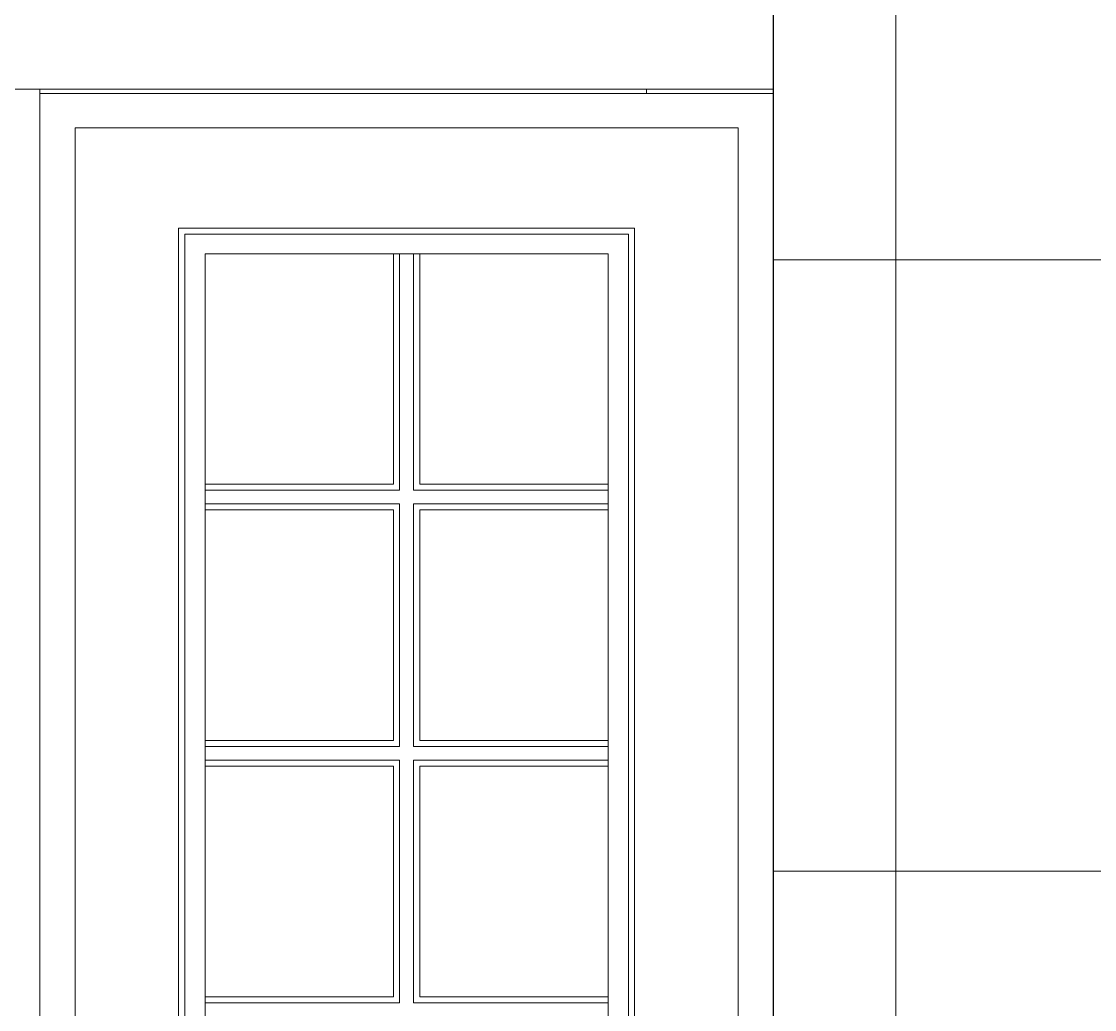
# Model space of a CAD drawing. Header units: inches. Extents: x -10117506 to -5032697, y -6529230 to -3253155.
# Drawn here: x -5060860.74 to -5060816.85, y -3256555.64 to -3256515.23 of the extents above; entities that cross this region are included whole.
import ezdxf

# ---------------------------------------------------------------- set-up
doc = ezdxf.new("R2010")
doc.units = ezdxf.units.IN
doc.header["$LTSCALE"] = 2
doc.header["$MEASUREMENT"] = 0
doc.linetypes.add('ACAD_ISO02W100', pattern=[15, 12, -3])
doc.layers.get('0').update_dxf_attribs({"linetype": 'CONTINUOUS'})
doc.layers.add('HATCH', color=60, linetype='ACAD_ISO02W100', lineweight=13)
doc.layers.add('window', color=4, linetype='CONTINUOUS', lineweight=13)

msp = doc.modelspace()

# ---------------------------------------------------------------- hatches: boundary and pattern name
at = {"layer": 'HATCH', "transparency": 33554661}
h = msp.add_hatch(dxfattribs=at)
h.set_pattern_fill('ANSI37', color=256, scale=200, angle=45)
h.paths.add_polyline_path([(-5060685.562, -3256382.996), (-5060667.562, -3256382.996), (-5060667.562, -3256377.996), (-5060685.562, -3256377.996), (-5060685.562, -3256339.996), (-5060829.986, -3256339.996), (-5060829.986, -3256601.996), (-5060685.562, -3256601.996), (-5060685.562, -3256494.996), (-5060667.562, -3256494.996), (-5060667.562, -3256489.996), (-5060685.562, -3256489.996)])

# ---------------------------------------------------------------- linework, layer by layer
at = {"ltscale": 0.5}
msp.add_line((-5060829.986, -3256601.996), (-5060829.986, -3256339.996), dxfattribs=at)
at = {"layer": 'window'}
for p, q in [((-5060913.986, -3256517.996), (-5060829.986, -3256517.996)), ((-5060859.986, -3256518.182), (-5060859.986, -3256517.996)), ((-5060859.986, -3256518.182), (-5060859.986, -3256601.996)), ((-5060829.986, -3256518.182), (-5060859.986, -3256518.182)), ((-5060835.178, -3256518.182), (-5060835.178, -3256517.996)), ((-5060829.986, -3256601.996), (-5060829.986, -3256517.996)), ((-5060858.539, -3256519.578), (-5060831.432, -3256519.578)), ((-5060858.539, -3256519.578), (-5060858.539, -3256600.55)), ((-5060831.432, -3256600.55), (-5060831.432, -3256519.578)), ((-5060854.309, -3256523.682), (-5060854.309, -3256596.32)), ((-5060854.309, -3256523.682), (-5060835.662, -3256523.682)), ((-5060835.662, -3256596.32), (-5060835.662, -3256523.682)), ((-5060854.057, -3256523.926), (-5060835.914, -3256523.926)), ((-5060854.057, -3256596.068), (-5060854.057, -3256523.926)), ((-5060835.914, -3256523.926), (-5060835.914, -3256596.068)), ((-5060853.229, -3256595.24), (-5060853.229, -3256524.73)), ((-5060853.229, -3256524.73), (-5060836.742, -3256524.73)), ((-5060845.526, -3256524.73), (-5060845.526, -3256534.159)), ((-5060845.274, -3256524.73), (-5060845.274, -3256534.403)), ((-5060844.698, -3256534.403), (-5060844.698, -3256524.73)), ((-5060844.446, -3256524.73), (-5060844.446, -3256534.159)), ((-5060836.742, -3256595.24), (-5060836.742, -3256524.73)), ((-5060853.229, -3256534.159), (-5060845.526, -3256534.159)), ((-5060845.274, -3256534.403), (-5060853.229, -3256534.403)), ((-5060836.742, -3256534.403), (-5060844.698, -3256534.403)), ((-5060844.446, -3256534.159), (-5060836.742, -3256534.159)), ((-5060853.229, -3256534.962), (-5060845.274, -3256534.962)), ((-5060853.229, -3256535.206), (-5060845.526, -3256535.206)), ((-5060845.526, -3256535.206), (-5060845.526, -3256544.636)), ((-5060845.274, -3256534.962), (-5060845.274, -3256544.88)), ((-5060844.698, -3256544.88), (-5060844.698, -3256534.962)), ((-5060844.698, -3256534.962), (-5060836.742, -3256534.962)), ((-5060844.446, -3256535.206), (-5060844.446, -3256544.636)), ((-5060844.446, -3256535.206), (-5060836.742, -3256535.206)), ((-5060853.229, -3256544.636), (-5060845.526, -3256544.636)), ((-5060845.274, -3256544.88), (-5060853.229, -3256544.88)), ((-5060836.742, -3256544.88), (-5060844.698, -3256544.88)), ((-5060844.446, -3256544.636), (-5060836.742, -3256544.636)), ((-5060853.229, -3256545.439), (-5060845.274, -3256545.439)), ((-5060853.229, -3256545.683), (-5060845.526, -3256545.683)), ((-5060845.526, -3256545.683), (-5060845.526, -3256555.112)), ((-5060845.274, -3256545.439), (-5060845.274, -3256555.357)), ((-5060844.698, -3256555.357), (-5060844.698, -3256545.439)), ((-5060844.698, -3256545.439), (-5060836.742, -3256545.439)), ((-5060844.446, -3256545.683), (-5060844.446, -3256555.112)), ((-5060844.446, -3256545.683), (-5060836.742, -3256545.683)), ((-5060853.229, -3256555.112), (-5060845.526, -3256555.112)), ((-5060845.274, -3256555.357), (-5060853.229, -3256555.357)), ((-5060836.742, -3256555.357), (-5060844.698, -3256555.357)), ((-5060844.446, -3256555.112), (-5060836.742, -3256555.112))]:
    msp.add_line(p, q, dxfattribs=at)

doc.saveas('drawing.dxf')
